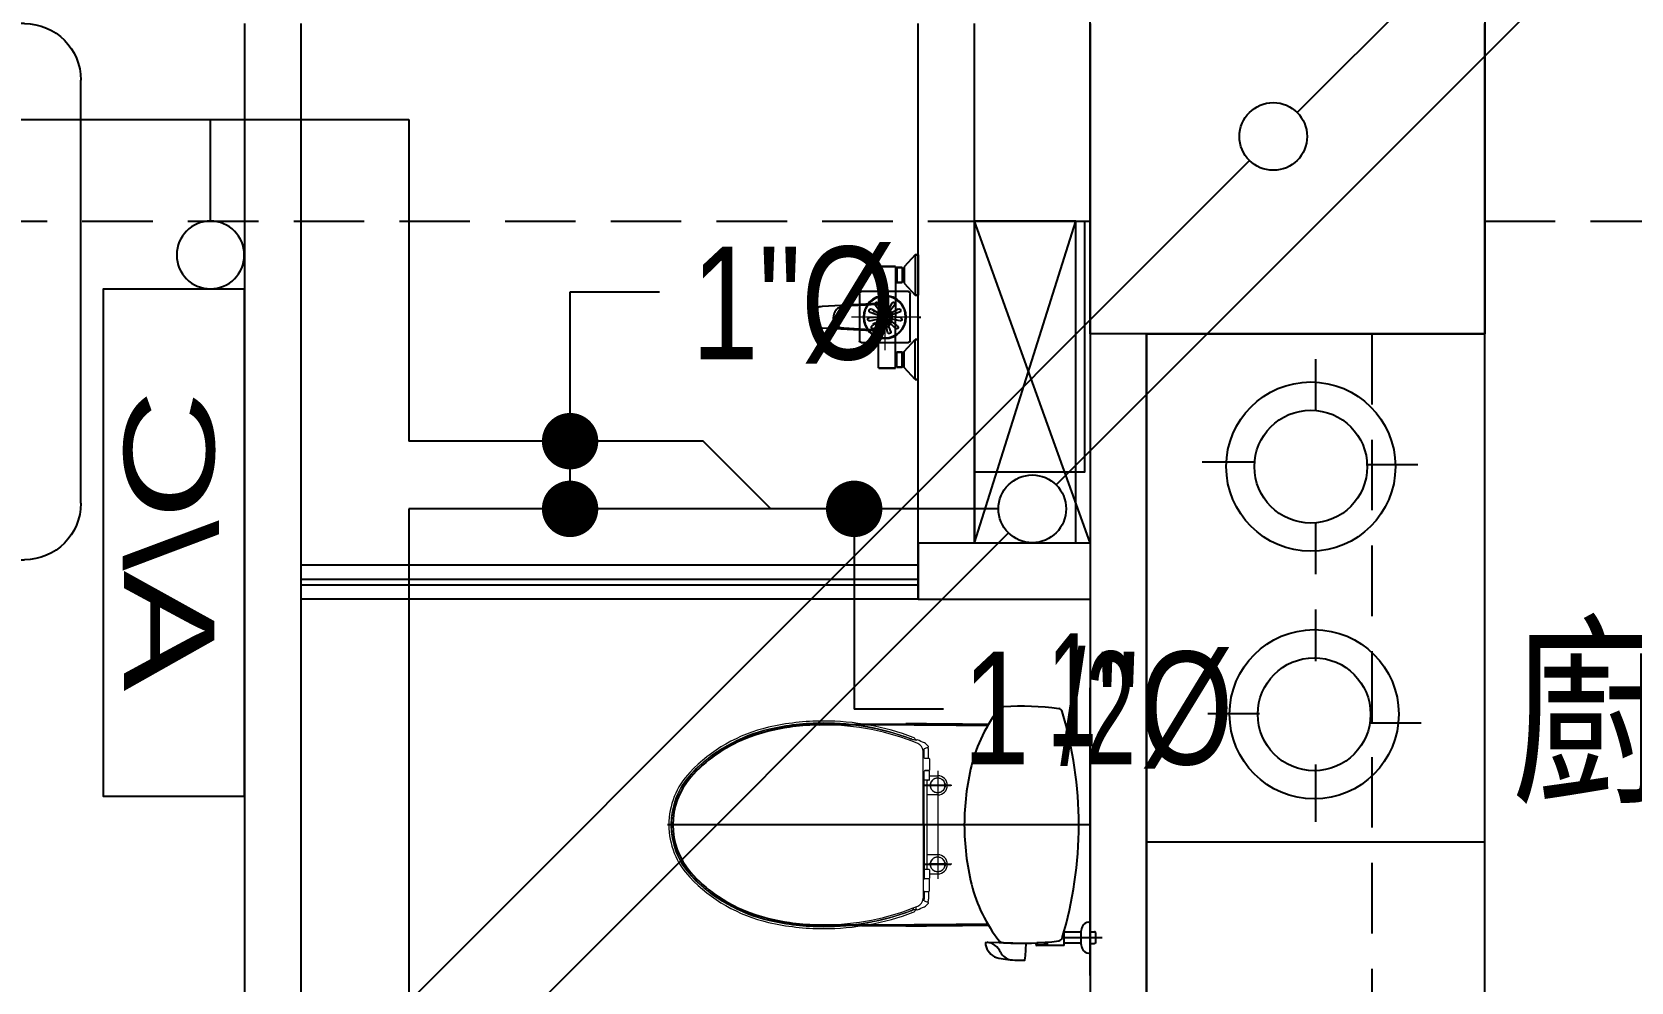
# Model space of a CAD drawing. Header units: millimetres. Extents: x 98197 to 106565, y 53890 to 60222.
# Drawn here: x 103137.7 to 103421.3, y 55485.7 to 55654.1 of the extents above; entities that cross this region are included whole.
import ezdxf
from ezdxf.enums import TextEntityAlignment as Align

# ---------------------------------------------------------------- set-up
doc = ezdxf.new("R2010")
doc.units = ezdxf.units.MM
doc.header["$LTSCALE"] = 50
doc.header["$MEASUREMENT"] = 0
for name, pattern in [('CENTER', [2, 1.25, -0.25, 0.25, -0.25]), ('CENTER2', [1.125, 0.75, -0.125, 0.125, -0.125]), ('DASH_CENTER', [14, 11, -1, 1, -1]), ('HIDDEN', [0.375, 0.25, -0.125])]:
    doc.linetypes.add(name, pattern=pattern)
doc.layers.get('0').update_dxf_attribs({"color": 8, "linetype": 'CONTINUOUS'})
for name, color, linetype in [('00', 7, 'HIDDEN'), ('35', 4, 'CENTER2'), ('36雨排水', 3, 'CONTINUOUS'), ('furniture', 55, 'CONTINUOUS')]:
    doc.layers.add(name, color=color, linetype=linetype)
doc.layers.add('CENTE', color=8, linetype='CENTER', lineweight=9)
doc.styles.add('CHINA', font='c2', dxfattribs={"bigfont": 'china'})
doc.styles.add('NOTHING', font='c2.shx', dxfattribs={"bigfont": 'china.shx'})

# ---------------------------------------------------------------- blocks, each defined once
blk = doc.blocks.new('1111111')
at = {"layer": '36雨排水', "linetype": 'Continuous'}
for p, q in [((4902.82, 3830.25), (4712.61, 3640.04)), ((4513.91, 3441.34), (4704.12, 3631.56))]:
    blk.add_line(p, q, dxfattribs=at)
blk.add_circle((4708.36, 3635.8), 6, dxfattribs=at)
blk = doc.blocks.new('6546786')
at = {"layer": '36雨排水', "color": 1, "linetype": 'Continuous'}
for p, q in [((95130.6, 56626.67), (94940.39, 56436.46)), ((94741.69, 56237.76), (94931.91, 56427.97))]:
    blk.add_line(p, q, dxfattribs=at)
blk.add_circle((94936.15, 56432.22), 6, dxfattribs=at)
blk = doc.blocks.new('1111111111')
at = {"layer": '35', "color": 3, "linetype": 'Continuous'}
blk.add_lwpolyline([(2956.27, 3584.41), (2956.27, 3559.41), (3046.27, 3559.41), (3046.27, 3584.41)], close=True, dxfattribs=at)
at = {"layer": '35', "color": 4, "linetype": 'Continuous'}
blk.add_circle((3052.27, 3578.41), 6, dxfattribs=at)
at = {"layer": '35', "color": 3, "linetype": 'Continuous', "style": 'CHINA', "width": 1.5}
blk.add_text('A/C', height=16, dxfattribs=at).set_placement((3001.67, 3571.38), align=Align.MIDDLE)
blk = doc.blocks.new('1247A')
for p, q in [((-13298.51, 8267.25), (-13298.01, 8267.25)), ((-13298.01, 8267.25), (-13298.51, 8267.25)), ((-13298.51, 8267.25), (-13298.51, 8267.12)), ((-13298.51, 8267.12), (-13298.51, 8266.77)), ((-13298.51, 8266.77), (-13298.51, 8266.2)), ((-13298.51, 8266.2), (-13298.51, 8265.46)), ((-13298.51, 8265.46), (-13298.51, 8264.61)), ((-13298.01, 8267.25), (-13296.01, 8265.12)), ((-13298.01, 8267.25), (-13296.01, 8265.12)), ((-13298.01, 8267.25), (-13298.01, 8267.12)), ((-13298.01, 8267.12), (-13298.01, 8266.77)), ((-13298.01, 8266.77), (-13298.01, 8266.2)), ((-13298.01, 8266.2), (-13298.01, 8265.46)), ((-13298.01, 8265.46), (-13298.01, 8264.61)), ((-13296.01, 8265.12), (-13296.01, 8265.07)), ((-13296.01, 8265.07), (-13296.01, 8264.93)), ((-13296.01, 8264.93), (-13296.01, 8264.82)), ((-13296.01, 8264.93), (-13296.01, 8264.7)), ((-13296.01, 8264.82), (-13295.91, 8264.82)), ((-13296.01, 8264.82), (-13296.01, 8264.77)), ((-13295.91, 8264.82), (-13296.01, 8264.82)), ((-13296.01, 8264.77), (-13296.01, 8264.66)), ((-13296.01, 8264.7), (-13296.01, 8264.41)), ((-13296.01, 8264.66), (-13296.01, 8264.49)), ((-13295.71, 8265.02), (-13295.91, 8264.82)), ((-13295.91, 8264.82), (-13295.91, 8264.77)), ((-13295.91, 8264.77), (-13295.91, 8264.66)), ((-13295.91, 8264.66), (-13295.91, 8264.49)), ((-13295.71, 8265.02), (-13295.51, 8265.02)), ((-13295.51, 8265.02), (-13295.71, 8265.02)), ((-13295.71, 8265.02), (-13295.71, 8264.97)), ((-13295.71, 8264.97), (-13295.71, 8262.38)), ((-13295.51, 8265.02), (-13295.21, 8265.02)), ((-13295.21, 8265.02), (-13295.51, 8265.02)), ((-13294.91, 8265.02), (-13295.21, 8265.02)), ((-13295.21, 8265.02), (-13294.91, 8265.02)), ((-13294.91, 8265.02), (-13294.71, 8265.02)), ((-13294.71, 8265.02), (-13294.91, 8265.02)), ((-13294.71, 8265.02), (-13294.51, 8264.82)), ((-13294.71, 8265.02), (-13294.71, 8264.97)), ((-13294.71, 8264.97), (-13294.71, 8262.38)), ((-13294.01, 8265.2), (-13294.51, 8265.2)), ((-13294.51, 8265.2), (-13294.01, 8265.2)), ((-13294.51, 8265.2), (-13294.51, 8265.14)), ((-13294.51, 8265.14), (-13294.51, 8256.2)), ((-13294.51, 8265.14), (-13294.51, 8256.2)), ((-13293.51, 8265.2), (-13294.01, 8265.2)), ((-13294.01, 8265.2), (-13293.51, 8265.2)), ((-13293, 8265.2), (-13293.51, 8265.2)), ((-13293.51, 8265.2), (-13293, 8265.2)), ((-13293, 8265.2), (-13292.54, 8265.2)), ((-13292.54, 8265.2), (-13293, 8265.2)), ((-13292.54, 8265.2), (-13292.13, 8265.2)), ((-13292.13, 8265.2), (-13292.54, 8265.2)), ((-13292.13, 8265.2), (-13291.82, 8265.2)), ((-13291.82, 8265.2), (-13292.13, 8265.2)), ((-13291.82, 8265.2), (-13291.63, 8265.2)), ((-13291.63, 8265.2), (-13291.82, 8265.2)), ((-13291.63, 8265.2), (-13291.55, 8265.2)), ((-13291.55, 8265.2), (-13291.63, 8265.2)), ((-13291.55, 8265.2), (-13291.51, 8265.14)), ((-13291.51, 8265.14), (-13291.51, 8258.66)), ((-13291.51, 8265.14), (-13291.51, 8258.66)), ((-13298.51, 8264.61), (-13298.51, 8263.7)), ((-13298.51, 8263.7), (-13298.51, 8262.79)), ((-13298.51, 8262.79), (-13298.51, 8261.93)), ((-13298.51, 8261.93), (-13298.51, 8261.19)), ((-13298.01, 8264.61), (-13298.01, 8263.7)), ((-13298.01, 8263.7), (-13298.01, 8262.79)), ((-13298.01, 8262.79), (-13298.01, 8261.93)), ((-13296.01, 8262.28), (-13298.01, 8260.15)), ((-13298.01, 8261.93), (-13298.01, 8261.19)), ((-13296.01, 8264.49), (-13296.01, 8264.26)), ((-13296.01, 8264.41), (-13296.01, 8264.06)), ((-13296.01, 8264.26), (-13296.01, 8263.98)), ((-13296.01, 8264.06), (-13296.01, 8263.7)), ((-13296.01, 8263.98), (-13296.01, 8263.7)), ((-13296.01, 8263.7), (-13296.01, 8263.33)), ((-13296.01, 8263.7), (-13296.01, 8263.42)), ((-13296.01, 8263.42), (-13296.01, 8263.14)), ((-13296.01, 8263.33), (-13296.01, 8262.99)), ((-13296.01, 8263.14), (-13296.01, 8262.91)), ((-13296.01, 8262.99), (-13296.01, 8262.7)), ((-13296.01, 8262.91), (-13296.01, 8262.74)), ((-13296.01, 8262.74), (-13296.01, 8262.62)), ((-13296.01, 8262.7), (-13296.01, 8262.47)), ((-13296.01, 8262.62), (-13296.01, 8262.58)), ((-13296.01, 8262.58), (-13296.01, 8262.47)), ((-13296.01, 8262.58), (-13295.91, 8262.58)), ((-13295.91, 8262.58), (-13296.01, 8262.58)), ((-13296.01, 8262.47), (-13296.01, 8262.33)), ((-13296.01, 8262.33), (-13296.01, 8262.28)), ((-13295.91, 8264.49), (-13295.91, 8264.26)), ((-13295.91, 8264.26), (-13295.91, 8263.98)), ((-13295.91, 8263.98), (-13295.91, 8263.7)), ((-13295.91, 8263.7), (-13295.91, 8263.42)), ((-13295.91, 8263.42), (-13295.91, 8263.14)), ((-13295.91, 8263.14), (-13295.91, 8262.91)), ((-13295.91, 8262.91), (-13295.91, 8262.74)), ((-13295.91, 8262.74), (-13295.91, 8262.62)), ((-13295.91, 8262.62), (-13295.91, 8262.58)), ((-13295.91, 8262.58), (-13295.71, 8262.38)), ((-13295.21, 8262.38), (-13295.71, 8262.38)), ((-13295.71, 8262.38), (-13295.21, 8262.38)), ((-13294.91, 8262.38), (-13295.21, 8262.38)), ((-13295.21, 8262.38), (-13294.91, 8262.38)), ((-13294.91, 8262.38), (-13294.71, 8262.38)), ((-13294.71, 8262.38), (-13294.91, 8262.38)), ((-13294.51, 8262.58), (-13294.71, 8262.38)), ((-13298.51, 8261.19), (-13298.51, 8260.63)), ((-13298.51, 8260.63), (-13298.51, 8260.28)), ((-13298.51, 8260.28), (-13298.51, 8260.15)), ((-13298.51, 8260.15), (-13298.01, 8260.15)), ((-13298.01, 8260.15), (-13298.51, 8260.15)), ((-13298.51, 8252.25), (-13298.51, 8260.15)), ((-13298.01, 8261.19), (-13298.01, 8260.63)), ((-13298.01, 8260.63), (-13298.01, 8260.28)), ((-13298.01, 8260.28), (-13298.01, 8260.15)), ((-13294.51, 8247.26), (-13294.51, 8256.2)), ((-13294.51, 8247.26), (-13294.51, 8256.2)), ((-13293.82, 8256.76), (-13293.9, 8256.2)), ((-13293.82, 8255.64), (-13293.9, 8256.2)), ((-13293.61, 8257.29), (-13293.82, 8256.76)), ((-13293.72, 8256.49), (-13293.74, 8256.2)), ((-13293.72, 8255.91), (-13293.74, 8256.2)), ((-13293.67, 8256.76), (-13293.72, 8256.49)), ((-13293.58, 8257.04), (-13293.67, 8256.76)), ((-13293.27, 8257.76), (-13293.61, 8257.29)), ((-13293.48, 8257.29), (-13293.58, 8257.04)), ((-13293.32, 8257.54), (-13293.48, 8257.29)), ((-13293.14, 8257.75), (-13293.32, 8257.54)), ((-13292.81, 8258.11), (-13293.27, 8257.76)), ((-13292.95, 8257.94), (-13293.14, 8257.75)), ((-13293.11, 8256.5), (-13293.13, 8256.2)), ((-13293.11, 8255.9), (-13293.13, 8256.2)), ((-13293.05, 8256.78), (-13293.11, 8256.5)), ((-13292.97, 8257.06), (-13293.05, 8256.78)), ((-13292.85, 8257.33), (-13292.97, 8257.06)), ((-13292.72, 8258.11), (-13292.95, 8257.94)), ((-13292.69, 8257.57), (-13292.85, 8257.33)), ((-13292.29, 8258.32), (-13292.81, 8258.11)), ((-13292.48, 8258.22), (-13292.72, 8258.11)), ((-13292.5, 8257.79), (-13292.69, 8257.57)), ((-13292.3, 8257.98), (-13292.5, 8257.79)), ((-13292.06, 8258.16), (-13292.3, 8257.98)), ((-13291.98, 8258.37), (-13292.29, 8258.32)), ((-13291.98, 8258.37), (-13292.29, 8258.32)), ((-13291.81, 8258.28), (-13292.06, 8258.16)), ((-13291.28, 8258.43), (-13291.98, 8258.37)), ((-13291.55, 8258.37), (-13291.81, 8258.28)), ((-13291.28, 8258.43), (-13291.55, 8258.37)), ((-13291.51, 8258.66), (-13281.48, 8258.1)), ((-13290.99, 8258.46), (-13291.28, 8258.43)), ((-13290.99, 8258.46), (-13290.58, 8258.45)), ((-13290.79, 8257.38), (-13290.8, 8257.36)), ((-13290.8, 8257.36), (-13290.8, 8257.33)), ((-13290.8, 8257.33), (-13290.8, 8257.31)), ((-13290.8, 8257.31), (-13290.79, 8257.28)), ((-13290.77, 8257.41), (-13290.79, 8257.38)), ((-13290.79, 8257.28), (-13290.77, 8257.26)), ((-13290.75, 8257.42), (-13290.77, 8257.41)), ((-13290.77, 8257.26), (-13290.75, 8257.25)), ((-13290.72, 8257.43), (-13290.75, 8257.42)), ((-13290.75, 8257.25), (-13290.72, 8257.24)), ((-13290.7, 8257.43), (-13290.72, 8257.43)), ((-13290.72, 8257.24), (-13290.7, 8257.23)), ((-13290.7, 8257.43), (-13290.67, 8257.43)), ((-13290.67, 8257.24), (-13290.7, 8257.23)), ((-13290.67, 8257.43), (-13290.65, 8257.42)), ((-13290.65, 8257.25), (-13290.67, 8257.24)), ((-13290.65, 8257.42), (-13290.63, 8257.41)), ((-13290.63, 8257.26), (-13290.65, 8257.25)), ((-13290.63, 8257.41), (-13290.61, 8257.38)), ((-13290.61, 8257.28), (-13290.63, 8257.26)), ((-13290.61, 8257.38), (-13290.6, 8257.36)), ((-13290.6, 8257.31), (-13290.61, 8257.28)), ((-13290.6, 8257.36), (-13290.6, 8257.33)), ((-13290.6, 8257.33), (-13290.6, 8257.31)), ((-13290.58, 8258.45), (-13290.21, 8258.44)), ((-13290.21, 8258.44), (-13289.79, 8258.42)), ((-13289.79, 8258.42), (-13289.36, 8258.4)), ((-13289.36, 8258.4), (-13289.05, 8258.38)), ((-13289.05, 8258.38), (-13285.35, 8258.15)), ((-13285.35, 8258.15), (-13285.11, 8258.13)), ((-13285.11, 8258.13), (-13284.87, 8258.08)), ((-13284.87, 8258.08), (-13284.64, 8257.99)), ((-13284.64, 8257.99), (-13284.43, 8257.89)), ((-13284.43, 8257.89), (-13284.22, 8257.74)), ((-13284.22, 8257.74), (-13284.05, 8257.57)), ((-13284.05, 8257.57), (-13283.89, 8257.39)), ((-13283.89, 8257.39), (-13283.75, 8257.17)), ((-13283.75, 8257.17), (-13283.65, 8256.95)), ((-13283.65, 8256.95), (-13283.57, 8256.7)), ((-13283.57, 8256.7), (-13283.52, 8256.46)), ((-13283.52, 8256.46), (-13283.5, 8256.2)), ((-13283.52, 8255.94), (-13283.5, 8256.2)), ((-13281.48, 8258.1), (-13281.23, 8258.08)), ((-13281.23, 8258.08), (-13280.99, 8258.03)), ((-13280.99, 8258.03), (-13280.76, 8257.95)), ((-13280.76, 8257.95), (-13280.54, 8257.85)), ((-13280.54, 8257.85), (-13280.33, 8257.7)), ((-13280.33, 8257.7), (-13280.16, 8257.54)), ((-13280.16, 8257.54), (-13280, 8257.36)), ((-13280, 8257.36), (-13279.85, 8257.15)), ((-13279.85, 8257.15), (-13279.75, 8256.93)), ((-13279.75, 8256.93), (-13279.68, 8256.69)), ((-13279.75, 8256.93), (-13279.68, 8256.69)), ((-13279.68, 8256.69), (-13279.63, 8256.45)), ((-13279.68, 8256.69), (-13279.63, 8256.45)), ((-13279.63, 8256.45), (-13279.61, 8256.2)), ((-13279.63, 8256.45), (-13279.61, 8256.2)), ((-13279.63, 8255.95), (-13279.61, 8256.2)), ((-13279.63, 8255.95), (-13279.61, 8256.2)), ((-13293.61, 8255.11), (-13293.82, 8255.64)), ((-13293.67, 8255.64), (-13293.72, 8255.91)), ((-13293.58, 8255.36), (-13293.67, 8255.64)), ((-13293.27, 8254.64), (-13293.61, 8255.11)), ((-13293.48, 8255.11), (-13293.58, 8255.36)), ((-13293.32, 8254.86), (-13293.48, 8255.11)), ((-13293.14, 8254.65), (-13293.32, 8254.86)), ((-13292.81, 8254.29), (-13293.27, 8254.64)), ((-13292.95, 8254.46), (-13293.14, 8254.65)), ((-13293.05, 8255.62), (-13293.11, 8255.9)), ((-13292.97, 8255.34), (-13293.05, 8255.62)), ((-13292.85, 8255.07), (-13292.97, 8255.34)), ((-13292.72, 8254.29), (-13292.95, 8254.46)), ((-13292.69, 8254.83), (-13292.85, 8255.07)), ((-13292.29, 8254.08), (-13292.81, 8254.29)), ((-13292.48, 8254.18), (-13292.72, 8254.29)), ((-13292.5, 8254.61), (-13292.69, 8254.83)), ((-13292.3, 8254.42), (-13292.5, 8254.61)), ((-13292.06, 8254.24), (-13292.3, 8254.42)), ((-13291.98, 8254.03), (-13292.29, 8254.08)), ((-13291.98, 8254.03), (-13292.29, 8254.08)), ((-13291.81, 8254.12), (-13292.06, 8254.24)), ((-13291.28, 8253.96), (-13291.98, 8254.03)), ((-13291.55, 8254.03), (-13291.81, 8254.12)), ((-13291.28, 8253.96), (-13291.55, 8254.03)), ((-13291.51, 8253.74), (-13281.48, 8254.3)), ((-13291.51, 8247.26), (-13291.51, 8253.74)), ((-13291.51, 8247.26), (-13291.51, 8253.74)), ((-13290.99, 8253.94), (-13291.28, 8253.96)), ((-13290.99, 8253.94), (-13290.58, 8253.95)), ((-13290.8, 8255.09), (-13290.79, 8255.11)), ((-13290.8, 8255.07), (-13290.8, 8255.09)), ((-13290.8, 8255.04), (-13290.8, 8255.07)), ((-13290.79, 8255.02), (-13290.8, 8255.04)), ((-13290.79, 8255.11), (-13290.77, 8255.14)), ((-13290.77, 8254.99), (-13290.79, 8255.02)), ((-13290.77, 8255.14), (-13290.75, 8255.15)), ((-13290.75, 8254.98), (-13290.77, 8254.99)), ((-13290.75, 8255.15), (-13290.72, 8255.16)), ((-13290.72, 8254.97), (-13290.75, 8254.98)), ((-13290.72, 8255.16), (-13290.7, 8255.17)), ((-13290.7, 8254.97), (-13290.72, 8254.97)), ((-13290.67, 8255.16), (-13290.7, 8255.17)), ((-13290.7, 8254.97), (-13290.67, 8254.97)), ((-13290.65, 8255.15), (-13290.67, 8255.16)), ((-13290.67, 8254.97), (-13290.65, 8254.98)), ((-13290.63, 8255.14), (-13290.65, 8255.15)), ((-13290.65, 8254.98), (-13290.63, 8254.99)), ((-13290.61, 8255.11), (-13290.63, 8255.14)), ((-13290.63, 8254.99), (-13290.61, 8255.02)), ((-13290.6, 8255.09), (-13290.61, 8255.11)), ((-13290.61, 8255.02), (-13290.6, 8255.04)), ((-13290.6, 8255.07), (-13290.6, 8255.09)), ((-13290.6, 8255.04), (-13290.6, 8255.07)), ((-13290.58, 8253.95), (-13290.21, 8253.96)), ((-13290.21, 8253.96), (-13289.79, 8253.98)), ((-13289.79, 8253.98), (-13289.36, 8254)), ((-13289.36, 8254), (-13289.05, 8254.02)), ((-13289.05, 8254.02), (-13285.35, 8254.25)), ((-13285.35, 8254.25), (-13285.11, 8254.27)), ((-13285.11, 8254.27), (-13284.87, 8254.32)), ((-13284.87, 8254.32), (-13284.64, 8254.41)), ((-13284.64, 8254.41), (-13284.43, 8254.51)), ((-13284.43, 8254.51), (-13284.22, 8254.66)), ((-13284.22, 8254.66), (-13284.05, 8254.83)), ((-13284.05, 8254.83), (-13283.89, 8255.01)), ((-13283.89, 8255.01), (-13283.75, 8255.23)), ((-13283.75, 8255.23), (-13283.65, 8255.45)), ((-13283.65, 8255.45), (-13283.57, 8255.7)), ((-13283.57, 8255.7), (-13283.52, 8255.94)), ((-13281.48, 8254.3), (-13281.23, 8254.32)), ((-13281.23, 8254.32), (-13280.99, 8254.37)), ((-13280.99, 8254.37), (-13280.76, 8254.45)), ((-13280.76, 8254.45), (-13280.54, 8254.55)), ((-13280.54, 8254.55), (-13280.33, 8254.7)), ((-13280.33, 8254.7), (-13280.16, 8254.86)), ((-13280.16, 8254.86), (-13280, 8255.04)), ((-13280, 8255.04), (-13279.85, 8255.25)), ((-13279.85, 8255.25), (-13279.75, 8255.47)), ((-13279.75, 8255.47), (-13279.68, 8255.71)), ((-13279.75, 8255.47), (-13279.68, 8255.71)), ((-13279.68, 8255.71), (-13279.63, 8255.95)), ((-13279.68, 8255.71), (-13279.63, 8255.95)), ((-13298.01, 8252.25), (-13298.51, 8252.25)), ((-13298.51, 8252.12), (-13298.51, 8252.25)), ((-13298.51, 8252.25), (-13298.01, 8252.25)), ((-13298.51, 8251.77), (-13298.51, 8252.12)), ((-13298.51, 8251.2), (-13298.51, 8251.77)), ((-13298.51, 8250.46), (-13298.51, 8251.2)), ((-13298.51, 8249.61), (-13298.51, 8250.46)), ((-13296.01, 8250.12), (-13298.01, 8252.25)), ((-13298.01, 8252.12), (-13298.01, 8252.25)), ((-13298.01, 8251.77), (-13298.01, 8252.12)), ((-13298.01, 8251.2), (-13298.01, 8251.77)), ((-13298.01, 8250.46), (-13298.01, 8251.2)), ((-13298.01, 8249.61), (-13298.01, 8250.46)), ((-13298.51, 8248.7), (-13298.51, 8249.61)), ((-13298.51, 8247.79), (-13298.51, 8248.7)), ((-13298.51, 8246.93), (-13298.51, 8247.79)), ((-13298.01, 8248.7), (-13298.01, 8249.61)), ((-13298.01, 8247.79), (-13298.01, 8248.7)), ((-13298.01, 8246.93), (-13298.01, 8247.79)), ((-13296.01, 8250.07), (-13296.01, 8250.12)), ((-13296.01, 8249.93), (-13296.01, 8250.07)), ((-13296.01, 8249.7), (-13296.01, 8249.93)), ((-13296.01, 8249.82), (-13296.01, 8249.93)), ((-13295.91, 8249.82), (-13296.01, 8249.82)), ((-13296.01, 8249.77), (-13296.01, 8249.82)), ((-13296.01, 8249.82), (-13295.91, 8249.82)), ((-13296.01, 8249.66), (-13296.01, 8249.77)), ((-13296.01, 8249.41), (-13296.01, 8249.7)), ((-13296.01, 8249.49), (-13296.01, 8249.66)), ((-13296.01, 8249.26), (-13296.01, 8249.49)), ((-13296.01, 8249.06), (-13296.01, 8249.41)), ((-13296.01, 8248.98), (-13296.01, 8249.26)), ((-13296.01, 8248.7), (-13296.01, 8249.06)), ((-13296.01, 8248.7), (-13296.01, 8248.98)), ((-13296.01, 8248.42), (-13296.01, 8248.7)), ((-13296.01, 8248.33), (-13296.01, 8248.7)), ((-13296.01, 8248.14), (-13296.01, 8248.42)), ((-13296.01, 8247.99), (-13296.01, 8248.33)), ((-13296.01, 8247.91), (-13296.01, 8248.14)), ((-13296.01, 8247.7), (-13296.01, 8247.99)), ((-13296.01, 8247.74), (-13296.01, 8247.91)), ((-13296.01, 8247.62), (-13296.01, 8247.74)), ((-13296.01, 8247.47), (-13296.01, 8247.7)), ((-13296.01, 8247.58), (-13296.01, 8247.62)), ((-13295.91, 8249.82), (-13295.71, 8250.02)), ((-13295.91, 8249.77), (-13295.91, 8249.82)), ((-13295.91, 8249.66), (-13295.91, 8249.77)), ((-13295.91, 8249.49), (-13295.91, 8249.66)), ((-13295.91, 8249.26), (-13295.91, 8249.49)), ((-13295.91, 8248.98), (-13295.91, 8249.26)), ((-13295.91, 8248.7), (-13295.91, 8248.98)), ((-13295.91, 8248.42), (-13295.91, 8248.7)), ((-13295.91, 8248.14), (-13295.91, 8248.42)), ((-13295.91, 8247.91), (-13295.91, 8248.14)), ((-13295.91, 8247.74), (-13295.91, 8247.91)), ((-13295.91, 8247.62), (-13295.91, 8247.74)), ((-13295.91, 8247.58), (-13295.91, 8247.62)), ((-13295.71, 8250.02), (-13295.21, 8250.02)), ((-13295.71, 8247.43), (-13295.71, 8250.02)), ((-13295.21, 8250.02), (-13295.71, 8250.02)), ((-13295.21, 8250.02), (-13294.91, 8250.02)), ((-13294.91, 8250.02), (-13295.21, 8250.02)), ((-13294.71, 8250.02), (-13294.91, 8250.02)), ((-13294.91, 8250.02), (-13294.71, 8250.02)), ((-13294.51, 8249.82), (-13294.71, 8250.02)), ((-13294.71, 8247.43), (-13294.71, 8250.02)), ((-13298.51, 8246.19), (-13298.51, 8246.93)), ((-13298.51, 8245.63), (-13298.51, 8246.19)), ((-13298.51, 8245.28), (-13298.51, 8245.63)), ((-13298.51, 8245.15), (-13298.51, 8245.28)), ((-13298.01, 8245.15), (-13298.51, 8245.15)), ((-13298.51, 8245.15), (-13298.01, 8245.15)), ((-13298.01, 8245.15), (-13296.01, 8247.28)), ((-13298.01, 8245.15), (-13296.01, 8247.28)), ((-13298.01, 8246.19), (-13298.01, 8246.93)), ((-13298.01, 8245.63), (-13298.01, 8246.19)), ((-13298.01, 8245.28), (-13298.01, 8245.63)), ((-13298.01, 8245.15), (-13298.01, 8245.28)), ((-13295.91, 8247.58), (-13296.01, 8247.58)), ((-13296.01, 8247.58), (-13295.91, 8247.58)), ((-13296.01, 8247.47), (-13296.01, 8247.58)), ((-13296.01, 8247.33), (-13296.01, 8247.47)), ((-13296.01, 8247.28), (-13296.01, 8247.33)), ((-13295.71, 8247.38), (-13295.91, 8247.58)), ((-13295.71, 8247.38), (-13295.71, 8247.43)), ((-13295.51, 8247.38), (-13295.71, 8247.38)), ((-13295.71, 8247.38), (-13295.51, 8247.38)), ((-13295.21, 8247.38), (-13295.51, 8247.38)), ((-13295.51, 8247.38), (-13295.21, 8247.38)), ((-13295.21, 8247.38), (-13294.91, 8247.38)), ((-13294.91, 8247.38), (-13295.21, 8247.38)), ((-13294.71, 8247.38), (-13294.91, 8247.38)), ((-13294.91, 8247.38), (-13294.71, 8247.38)), ((-13294.71, 8247.38), (-13294.51, 8247.58)), ((-13294.71, 8247.38), (-13294.71, 8247.43)), ((-13294.51, 8247.2), (-13294.51, 8247.26)), ((-13294.51, 8247.2), (-13294.01, 8247.2)), ((-13294.01, 8247.2), (-13294.51, 8247.2)), ((-13294.01, 8247.2), (-13293.51, 8247.2)), ((-13293.51, 8247.2), (-13294.01, 8247.2)), ((-13293.51, 8247.2), (-13293, 8247.2)), ((-13293, 8247.2), (-13293.51, 8247.2)), ((-13292.54, 8247.2), (-13293, 8247.2)), ((-13293, 8247.2), (-13292.54, 8247.2)), ((-13292.13, 8247.2), (-13292.54, 8247.2)), ((-13292.54, 8247.2), (-13292.13, 8247.2)), ((-13291.82, 8247.2), (-13292.13, 8247.2)), ((-13292.13, 8247.2), (-13291.82, 8247.2)), ((-13291.63, 8247.2), (-13291.82, 8247.2)), ((-13291.82, 8247.2), (-13291.63, 8247.2)), ((-13291.55, 8247.2), (-13291.63, 8247.2)), ((-13291.63, 8247.2), (-13291.55, 8247.2)), ((-13291.55, 8247.2), (-13291.51, 8247.26))]:
    blk.add_line(p, q)
at = {"color": 3}
blk.add_line((-13298.51, 8256.25), (-13299.01, 8256.25), dxfattribs=at)
blk = doc.blocks.new('10D')
at = {"color": 9, "true_color": 0xc9c9c9}
for p, q in [((-31147.44, 14844.37), (-31147.44, 14852.77)), ((-31147.14, 14853.07), (-31138.74, 14853.07)), ((-31144.65, 14850.68), (-31143.58, 14849.29)), ((-31144.18, 14851.05), (-31143.33, 14849.45)), ((-31143.24, 14851.27), (-31143.09, 14849.52)), ((-31142.64, 14851.32), (-31142.79, 14849.52)), ((-31141.73, 14851), (-31142.56, 14849.45)), ((-31141.21, 14850.72), (-31142.3, 14849.29)), ((-31138.44, 14852.77), (-31138.44, 14844.37)), ((-31145.71, 14848.48), (-31143.91, 14848.59)), ((-31145.57, 14847.89), (-31143.86, 14848.29)), ((-31145.52, 14849.42), (-31143.87, 14848.83)), ((-31145.32, 14849.99), (-31143.75, 14849.1)), ((-31145.22, 14847), (-31143.76, 14848.06)), ((-31144.79, 14846.58), (-31143.56, 14847.84)), ((-31144.01, 14846.02), (-31143.36, 14847.7)), ((-31143.42, 14845.9), (-31143.07, 14847.62)), ((-31143.14, 14848.62), (-31143.14, 14848.52)), ((-31143.14, 14848.62), (-31143.04, 14848.62)), ((-31143.14, 14848.52), (-31143.09, 14848.52)), ((-31143.14, 14848.52), (-31143.04, 14848.52)), ((-31142.99, 14848.77), (-31142.89, 14848.77)), ((-31142.99, 14848.67), (-31142.99, 14848.77)), ((-31142.99, 14848.38), (-31142.99, 14848.47)), ((-31142.99, 14848.38), (-31142.89, 14848.38)), ((-31142.89, 14848.67), (-31142.89, 14848.77)), ((-31142.89, 14848.38), (-31142.89, 14848.47)), ((-31142.75, 14848.62), (-31142.84, 14848.62)), ((-31142.75, 14848.52), (-31142.84, 14848.52)), ((-31142.46, 14845.85), (-31142.82, 14847.62)), ((-31142.79, 14848.52), (-31142.75, 14848.52)), ((-31142.75, 14848.62), (-31142.75, 14848.52)), ((-31141.9, 14846.06), (-31142.53, 14847.7)), ((-31141.06, 14846.54), (-31142.32, 14847.84)), ((-31140.61, 14849.96), (-31142.14, 14849.1)), ((-31140.71, 14847.03), (-31142.13, 14848.06)), ((-31140.26, 14847.88), (-31142.03, 14848.29)), ((-31140.32, 14849.44), (-31142.02, 14848.83)), ((-31140.23, 14848.48), (-31141.98, 14848.59)), ((-31138.74, 14844.07), (-31147.14, 14844.07))]:
    blk.add_line(p, q, dxfattribs=at)
for radius in [3.8, 3.7, 0.275]:
    blk.add_circle((-31142.94, 14848.57), radius, dxfattribs=at)
for centre, radius, start, end in [((-31147.14, 14852.77), 0.3, 90, 180), ((-31144.43, 14850.89), 0.3, 32.7273, 222.2546), ((-31142.94, 14851.32), 0.3, 0, 189.5273), ((-31141.46, 14850.89), 0.3, 327.2727, 156.8), ((-31138.74, 14852.77), 0.3, 0, 90), ((-31145.67, 14848.18), 0.3, 98.1818, 287.7091), ((-31145.45, 14849.71), 0.3, 65.4545, 254.9818), ((-31143.88, 14848.44), 0.15, 278.1818, 98.1818), ((-31143.81, 14848.97), 0.15, 245.4545, 65.4545), ((-31143.66, 14847.95), 0.15, 310.9091, 130.9091), ((-31143.46, 14849.37), 0.15, 212.7273, 32.7273), ((-31143.21, 14847.66), 0.15, 343.6364, 163.6364), ((-31142.94, 14849.52), 0.15, 180, 0), ((-31143.04, 14848.67), 0.05, 270, 0), ((-31143.04, 14848.47), 0.05, 0, 90), ((-31142.84, 14848.67), 0.05, 180, 270), ((-31142.84, 14848.47), 0.05, 90, 180), ((-31142.68, 14847.66), 0.15, 16.3636, 196.3636), ((-31142.43, 14849.37), 0.15, 147.2727, 327.2727), ((-31142.23, 14847.95), 0.15, 49.0909, 229.0909), ((-31142.08, 14848.97), 0.15, 114.5455, 294.5455), ((-31142, 14848.44), 0.15, 81.8182, 261.8182), ((-31140.44, 14849.71), 0.3, 294.5455, 124.0727), ((-31140.22, 14848.18), 0.3, 261.8182, 91.3455), ((-31145.02, 14846.77), 0.3, 130.9091, 320.4364), ((-31143.72, 14845.93), 0.3, 163.6364, 353.1636), ((-31142.17, 14845.93), 0.3, 196.3636, 25.8909), ((-31140.87, 14846.77), 0.3, 229.0909, 58.6182), ((-31147.14, 14844.37), 0.3, 180, 270), ((-31138.74, 14844.37), 0.3, 270, 0)]:
    blk.add_arc(centre, radius, start, end, dxfattribs=at)
at = {"layer": 'CENTE', "color": 8}
for p, q in [((-31142.94, 14854.47), (-31142.94, 14842.67)), ((-31148.84, 14848.57), (-31137.04, 14848.57))]:
    blk.add_line(p, q, dxfattribs=at)
blk = doc.blocks.new('A$C062F3D30')
at = {"layer": 'furniture'}
for p, q in [((-110.11, 222.55), (65.89, 222.55)), ((23.58, 127.55), (7.53, 222.55)), ((65.89, 222.55), (65.89, 127.55)), ((65.89, 222.55), (70.89, 222.55)), ((70.89, 222.55), (70.89, 127.55)), ((-120.11, 137.55), (-120.11, 212.55)), ((-14.69, 211.51), (23.58, 127.55)), ((28.9, 210.05), (31.45, 209.41)), ((31.45, 209.41), (38.47, 207.65)), ((65.89, 127.55), (-110.11, 127.55)), ((70.89, 127.55), (65.89, 127.55))]:
    blk.add_line(p, q, dxfattribs=at)
for centre, radius, start, end in [((-110.11, 212.55), 10, 90, 180), ((-11.75, 233.45), 22.14, 262.3533, 330.5143), ((28.82, 210.04), 0.0779, 255.9551, 4.0829), ((6.1, 206.17), 23.01, 4.0829, 9.4841), ((56.63, 211.53), 2.91, 296.5805, 355.5998), ((60.62, 211.52), 1.12, 191.2724, 296.5805), ((68.81, 210.52), 7.68, 180, 191.2724), ((10.43, 201.98), 19.52, 9.4841, 17.3864), ((38.74, 201.9), 5.76, 75.9548, 92.6649), ((47.93, 152.03), 56, 92.6649, 98.0051), ((51.03, 181.62), 26.96, 98.0051, 102.1984), ((34.66, 282.22), 74.97, 279.6844, 282.1984), ((50.5, 226.28), 17.34, 270, 279.6844), ((57.96, 250.75), 41.81, 263.7676, 270), ((66.36, 200.55), 11.9, 135.0976, 152.7964), ((74.82, 207.01), 13.7, 171.5628, 180), ((39.8, 206.33), 10.18, 186.4341, 197.3864), ((61.25, 195.42), 11.9, 117.3988, 135.0976), ((59.32, 187.94), 17.47, 108.7799, 111.8149), ((59.19, 192.87), 12.84, 111.8149, 115.3551), ((57.38, 201.44), 4.47, 115.3551, 131.4429), ((61.63, 200.97), 7.64, 131.4429, 143.7359), ((86.05, 199.98), 25.91, 164.256, 171.5628), ((42.24, 200.81), 12.4, 168.4414, 186.4341), ((51.9, 191.14), 11.9, 95.6311, 106.515), ((49.32, 196.38), 7.78, 75.3149, 90), ((56.21, 192.42), 11.9, 106.515, 117.3988), ((52.83, 199.38), 4.77, 90, 108.7799), ((40.02, 206.49), 20.59, 344.256, 352.4531), ((10.38, 198.48), 19.55, 348.4414, 2.7491), ((-29.07, 180.36), 62.79, 17.1982, 19.428), ((-27.44, 175.75), 62.79, 19.428, 21.6577), ((1.81, 200.9), 58.03, 352.4531, 0), ((-25.81, 171.62), 62.79, 21.6577, 23.4844), ((-3405.68, 142.97), 3435.61, 0.51202, 0.86036), ((-24.22, 167.95), 62.79, 23.4844, 25.3111), ((-636.13, 166.83), 695.96, 359.99933, 2.17773), ((133.08, 178.38), 103.4, 182.6096, 184.6176), ((315.76, 174.9), 285.79, 180.9704, 182.6096), ((15.56, 158.87), 44.99, 6.0867, 10.1899), ((516.34, 159.46), 486.07, 179.7135, 180.9704), ((73.23, 164.21), 12.95, 182.5386, 190.1899), ((85.02, 159.86), 24.62, 175.1982, 182.5386), ((59.94, 157.1), 23.12, 175.9172, 183.5552), ((60.74, 172.45), 17.02, 241.6832, 246.9972), ((56.73, 160.04), 4.19, 230.9651, 241.6832), ((68.55, 169.6), 19.14, 223.8115, 230.9651), ((-13.8, 159.51), 74.22, 355.1982, 359.4243), ((75.8, 136.54), 43.06, 155.6735, 159.3257), ((41.47, 153.93), 4.93, 159.3257, 175.9172), ((82.59, 175.41), 33.29, 218.3886, 223.8115), ((-66.78, 149.07), 127.01, 359.4243, 1.9079), ((129.08, 145.06), 98.94, 176.426, 179.7135), ((144.46, 97.42), 121.74, 153.5015, 155.6735), ((59.88, 157.73), 8.43, 233.8234, 251.5603), ((64.37, 155.35), 6.53, 207.2396, 218.3886), ((77.84, 158.38), 19.89, 200.8603, 207.2396), ((56.03, 133.44), 26.57, 147.865, 153.5015), ((64.03, 154.7), 8.43, 216.0864, 233.8234), ((67.16, 150.21), 8.43, 195.9352, 216.0864), ((-9.24, 141.4), 69.77, 1.9079, 5.2592), ((42.23, 142.79), 12.4, 167.131, 176.426), ((82.46, 109.04), 61.93, 144.1737, 147.865), ((68.75, 144.62), 8.43, 175.7841, 195.9352), ((23.26, 144.48), 6.52, 332.7159, 343.7788), ((33.28, 141.8), 3.85, 152.7159, 167.131), ((56.54, 141.39), 4.58, 5.2592, 30.6513), ((21.68, 142.41), 7.44, 343.7788, 352.8796), ((28.79, 140.23), 0.112, 352.8796, 73.3022), ((29.19, 138.59), 1.64, 73.3022, 99.9984), ((27.99, 167.42), 27.3, 273.5049, 279.9984), ((-29.04, 1297.91), 1159.02, 273.05496, 273.50486), ((38.51, 257.05), 116.04, 271.6331, 273.055), ((48.08, 198.76), 57.69, 266.6313, 271.6331), ((60.1, 218.01), 77.61, 262.3191, 266.6313), ((59.08, 157.01), 16.86, 257.8905, 262.3191), ((53.86, 119.6), 20.91, 77.8905, 81.8665), ((59.27, 137.46), 2.79, 81.8665, 111.421), ((60.16, 141.45), 1.33, 248.0096, 291.421), ((61, 140.14), 0.364, 168.1069, 248.0096), ((60.93, 139.61), 0.197, 348.1069, 109.564), ((63.55, 141.62), 2.45, 175.6975, 210.6513), ((61.39, 139.47), 0.291, 109.564, 158.2117), ((63.42, 139.58), 2.13, 158.2117, 175.6975), ((-110.11, 137.55), 10, 180, 270)]:
    blk.add_arc(centre, radius, start, end, dxfattribs=at)

msp = doc.modelspace()

# ---------------------------------------------------------------- linework, layer by layer
for p, q in [((103175.357, 55655.566), (103175.357, 55390.566)), ((103185.357, 55655.566), (103185.357, 55390.566)), ((103325.357, 55655.566), (103325.357, 55400.566)), ((103304.857, 55563.566), (103322.857, 55620.566)), ((103325.357, 55563.566), (103304.857, 55620.566)), ((103322.857, 55620.566), (103304.857, 55620.566)), ((103335.357, 55600.566), (103335.357, 55390.566)), ((103335.357, 55600.566), (103395.357, 55600.566)), ((103335.357, 55395.566), (103335.357, 55600.566)), ((103395.357, 55395.566), (103395.357, 55600.566)), ((103365.357, 55596.106), (103365.357, 55587.183)), ((103354.436, 55577.87), (103345.272, 55577.87)), ((103383.467, 55577.388), (103374.303, 55577.388)), ((103365.357, 55566.925), (103365.357, 55558.002)), ((103294.857, 55563.566), (103294.857, 55553.566)), ((103294.857, 55553.566), (103325.357, 55553.566)), ((103365.357, 55551.732), (103365.357, 55542.568)), ((103325.357, 55486.854), (103325.357, 55537.834)), ((103355.424, 55533.255), (103346.259, 55533.255)), ((103384.06, 55531.567), (103374.896, 55531.567)), ((103365.357, 55524.239), (103365.357, 55514.111)), ((103250.657, 55513.566), (103250.657, 55513.666)), ((103335.357, 55510.566), (103395.357, 55510.566)), ((103325.157, 55496.316), (103325.357, 55496.301)), ((103325.357, 55496.316), (103325.357, 55490.816)), ((103314.007, 55492.552), (103306.863, 55492.694)), ((103317.694, 55492.246), (103317.694, 55492.77)), ((103317.758, 55492.775), (103317.758, 55492.286)), ((103317.758, 55492.166), (103317.758, 55492.775)), ((103327.498, 55493.566), (103320.437, 55493.566)), ((103320.758, 55492.166), (103320.758, 55494.676)), ((103323.758, 55494.566), (103320.758, 55494.566)), ((103323.757, 55494.596), (103323.757, 55494.766)), ((103323.758, 55492.536), (103323.757, 55494.596)), ((103323.848, 55495.169), (103323.762, 55494.808)), ((103325.357, 55494.596), (103326.125, 55494.596)), ((103326.238, 55494.593), (103326.125, 55494.596)), ((103326.357, 55494.473), (103326.238, 55494.593)), ((103326.357, 55492.66), (103326.357, 55494.473)), ((103306.813, 55492.641), (103306.835, 55492.309)), ((103315.774, 55492.366), (103315.774, 55492.639)), ((103317.494, 55492.64), (103315.934, 55492.64)), ((103317.494, 55492.241), (103315.934, 55492.241)), ((103317.654, 55492.206), (103315.934, 55492.206)), ((103317.294, 55492.562), (103317.323, 55492.61)), ((103317.347, 55492.448), (103317.294, 55492.562)), ((103317.323, 55492.61), (103317.413, 55492.636)), ((103317.509, 55492.266), (103317.347, 55492.448)), ((103317.534, 55492.281), (103317.534, 55492.6)), ((103317.694, 55492.686), (103317.742, 55492.686)), ((103320.758, 55492.166), (103317.758, 55492.166)), ((103323.758, 55492.566), (103320.758, 55492.566)), ((103323.758, 55492.366), (103323.758, 55492.536)), ((103323.762, 55492.325), (103323.848, 55491.963)), ((103325.157, 55490.816), (103325.357, 55490.816)), ((103325.357, 55492.536), (103326.127, 55492.537)), ((103326.238, 55492.54), (103326.127, 55492.537)), ((103326.357, 55492.66), (103326.238, 55492.54)), ((103311.998, 55489.592), (103313.753, 55489.557))]:
    msp.add_line(p, q)
at = {"extrusion": (0, 0, -1)}
for p, q in [((103294.857, 55553.566), (103294.857, 55655.566)), ((103304.857, 55563.566), (103304.857, 55655.566)), ((103395.357, 55596.566), (103395.357, 55655.566)), ((103294.857, 55563.566), (103325.357, 55563.566)), ((103304.857, 55563.566), (103325.357, 55563.566)), ((103294.857, 55559.566), (103185.357, 55559.566)), ((103294.857, 55557.066), (103185.357, 55557.066)), ((103294.857, 55556.066), (103185.357, 55556.066)), ((103294.857, 55553.566), (103185.357, 55553.566)), ((103294.857, 55553.566), (103325.357, 55553.566))]:
    msp.add_line(p, q, dxfattribs=at)
at = {"ltscale": 50}
for p, q in [((103277.358, 55531.316), (103284.82, 55531.391)), ((103277.358, 55495.816), (103284.82, 55495.742))]:
    msp.add_line(p, q, dxfattribs=at)
at = {"linetype": 'Continuous'}
for p, q in [((103284.82, 55531.391), (103292.657, 55531.469)), ((103284.82, 55495.742), (103292.657, 55495.664))]:
    msp.add_line(p, q, dxfattribs=at)
at = {"lineweight": 13}
for p, q in [((103295.753, 55513.566), (103295.753, 55526.582)), ((103295.961, 55525.466), (103295.961, 55526.719)), ((103296.061, 55525.366), (103296.733, 55525.366)), ((103296.706, 55525.466), (103296.706, 55526.719)), ((103296.733, 55525.366), (103296.753, 55525.366)), ((103296.853, 55525.266), (103296.853, 55523.266)), ((103295.961, 55513.566), (103295.961, 55523.069)), ((103296.707, 55521.466), (103295.961, 55521.466)), ((103296.753, 55523.116), (103295.975, 55523.116)), ((103296.753, 55523.166), (103296.061, 55523.166)), ((103296.476, 55518.916), (103296.476, 55521.366)), ((103296.707, 55521.466), (103296.576, 55521.466)), ((103296.753, 55521.466), (103296.707, 55521.466)), ((103296.853, 55522.316), (103296.853, 55523.016)), ((103296.853, 55521.566), (103296.853, 55522.316)), ((103296.853, 55522.266), (103298.353, 55522.266)), ((103296.476, 55508.216), (103296.476, 55518.916)), ((103298.353, 55518.866), (103296.476, 55518.866)), ((103295.753, 55513.566), (103295.753, 55500.551)), ((103295.961, 55513.566), (103295.961, 55504.064)), ((103298.353, 55508.266), (103296.476, 55508.266)), ((103296.476, 55505.766), (103296.476, 55508.216)), ((103296.707, 55505.666), (103295.961, 55505.666)), ((103296.707, 55505.666), (103296.576, 55505.666)), ((103296.753, 55505.666), (103296.707, 55505.666)), ((103296.853, 55505.566), (103296.853, 55504.816)), ((103296.853, 55504.866), (103298.353, 55504.866)), ((103296.853, 55504.816), (103296.853, 55504.116)), ((103295.961, 55501.666), (103295.961, 55500.414)), ((103296.753, 55504.016), (103295.975, 55504.016)), ((103296.753, 55503.966), (103296.061, 55503.966)), ((103296.061, 55501.766), (103296.733, 55501.766)), ((103296.706, 55501.666), (103296.706, 55500.414)), ((103296.733, 55501.766), (103296.753, 55501.766)), ((103296.853, 55501.866), (103296.853, 55503.866)), ((103294.503, 55498.83), (103294.503, 55499.034))]:
    msp.add_line(p, q, dxfattribs=at)
at = {"linetype": 'DASH_CENTER', "lineweight": 13, "ltscale": 5}
for p, q in [((103298.357, 55523.116), (103298.357, 55504.016)), ((103300.828, 55520.566), (103295.857, 55520.566)), ((103300.857, 55506.566), (103295.857, 55506.566)), ((103300.248, 55506.566), (103296.795, 55506.566))]:
    msp.add_line(p, q, dxfattribs=at)
at = {"ltscale": 3}
for p, q in [((103300.657, 55520.566), (103296.057, 55520.566)), ((103299.998, 55520.566), (103296.805, 55520.566)), ((103296.057, 55506.566), (103300.657, 55506.566)), ((103299.934, 55506.566), (103296.795, 55506.566))]:
    msp.add_line(p, q, dxfattribs=at)
at = {"linetype": 'DASH_CENTER', "ltscale": 5}
msp.add_line((103325.357, 55513.566), (103250.395, 55513.566), dxfattribs=at)
for points in [[(103325.357, 55670.566), (103395.357, 55670.566), (103395.357, 55600.566), (103325.357, 55600.566)], [(103322.857, 55620.566), (103304.857, 55620.566), (103304.857, 55563.566), (103322.857, 55563.566)], [(103304.857, 55620.566), (103324.357, 55620.566), (103324.357, 55576.066), (103304.857, 55576.066)]]:
    msp.add_lwpolyline(points, close=True)
at = {"linetype": 'Continuous'}
msp.add_lwpolyline([(103395.357, 55395.566), (103395.357, 55600.566), (103335.357, 55600.566), (103335.357, 55395.566), (103395.357, 55395.566)], dxfattribs=at)
for centre, radius in [((103364.514, 55577.054), 15), ((103364.514, 55577.054), 10), ((103365.107, 55533.162), 15), ((103365.107, 55533.162), 10)]:
    msp.add_circle(centre, radius)
at = {"lineweight": 13}
for centre in [(103298.343, 55520.566), (103298.339, 55506.566)]:
    msp.add_circle(centre, 1.32, dxfattribs=at)
for centre, radius, start, end in [((103330.031, 55517.752), 26.47, 141.6433, 166.15289), ((103309.861, 55533.712), 0.75, 93.87543, 141.49007), ((103313.257, 55483.576), 51, 93.56643, 93.87543), ((103313.257, 55483.576), 51, 82.62672, 93.56643), ((103319.706, 55533.411), 0.75, 16.64366, 82.62672), ((103253.357, 55513.576), 70, 0, 16.64366), ((103347.257, 55513.556), 44.2, 166.21624, 180), ((103347.257, 55513.576), 44.2, 180, 193.78376), ((103253.357, 55513.576), 70, 343.35634, 0), ((103329.776, 55509.288), 26.2, 193.78376, 218.50993), ((103325.157, 55495.016), 1.3, 90, 159.53843), ((103306.862, 55492.644), 0.05, 88.86103, 183.86103), ((103306.839, 55489.929), 2.822, 22.00531, 85.17423), ((103309.861, 55493.441), 0.75, 218.50993, 266.12457), ((103313.257, 55543.576), 51, 266.12457, 266.43357), ((103313.257, 55543.576), 51, 266.43357, 277.37328), ((103319.706, 55493.742), 0.75, 277.37328, 343.35634), ((103323.937, 55494.766), 0.18, 166.67808, 180.00072), ((103326.31, 55494.586), 2.53, 159.53843, 166.67808), ((103309.764, 55492.847), 2.978, 190.41435, 250.35634), ((103312.875, 55507.725), 18.154, 256.90967, 267.23236), ((103311.842, 55492.26), 2.705, 208.08502, 258.15686), ((103291.779, 55492.608), 22.228, 352.22554, 359.85699), ((103315.934, 55492.401), 0.16, 180, 270), ((103315.934, 55492.366), 0.16, 180, 270), ((103315.934, 55492.8), 0.16, 256.5396, 270), ((103317.494, 55492.6), 0.04, 0, 90), ((103317.494, 55492.281), 0.04, 270, 0), ((103317.654, 55492.246), 0.04, 270, 0), ((103317.742, 55492.646), 0.04, 66.42182, 90), ((103323.938, 55492.366), 0.18, 180.00072, 193.32192), ((103326.31, 55492.546), 2.53, 193.32192, 200.46157), ((103325.157, 55492.116), 1.3, 200.46157, 270), ((103313.754, 55489.607), 0.05, 268.86103, 353.25784)]:
    msp.add_arc(centre, radius, start, end)
for centre, radius, start, end in [((103274.665, 55503.579), 28, 103.055, 136.46429), ((103274.665, 55503.579), 27.65, 103.055, 136.46429), ((103274.665, 55503.579), 27.6, 103.055, 136.46429), ((103274.665, 55503.579), 27.3, 103.055, 136.46429), ((103278.053, 55488.966), 43, 90, 103.055), ((103278.053, 55488.966), 42.65, 90, 103.055), ((103278.053, 55488.966), 42.6, 90, 103.055), ((103278.053, 55488.966), 42.3, 90, 103.055), ((103278.053, 55486.966), 45, 69.2634, 90), ((103278.053, 55486.966), 44.65, 69.64862, 90), ((103278.053, 55486.966), 44.6, 70.15121, 90), ((103278.053, 55486.966), 44.3, 67.75891, 90), ((103295.287, 55534.601), 6.056, 249.81353, 255.29928), ((103293.303, 55528.079), 0.8, 56.08438, 69.64862), ((103295.287, 55534.601), 6.056, 255.29928, 262.00981), ((103293.703, 55528.303), 0.8, 22.06861, 69.2634), ((103295.287, 55534.601), 6.056, 262.00981, 262.12238), ((103294.517, 55529.05), 0.453, 262.28928, 282.53917), ((103294.841, 55528.27), 0.407, 119.50951, 123.71843), ((103294.677, 55528.552), 0.0811, 67.5142, 116.25208), ((103277.111, 55485.935), 46.176, 65.89747, 67.59969), ((103294.253, 55526.582), 1.5, 4.7417, 67.75891), ((103298.034, 55522.5), 4.991, 106.81061, 115.01916), ((103294.85, 55526.734), 1.111, 359.23674, 15.01334), ((103295.184, 55526.537), 1.735, 30.74626, 63.14342), ((103296.565, 55527.39), 0.116, 282.99792, 16.92453), ((103295.118, 55526.68), 1.589, 1.40433, 22.0493), ((103294.253, 55526.582), 1.5, 360, 4.7417), ((103296.061, 55525.466), 0.1, 180, 270), ((103296.937, 55525.475), 0.231, 182.05239, 207.96027), ((103296.753, 55525.266), 0.1, 0, 90), ((103264.153, 55513.566), 13.5, 136.46429, 180), ((103264.153, 55513.566), 13.15, 136.46429, 223.53571), ((103264.153, 55513.566), 13.1, 136.46429, 180), ((103264.153, 55513.566), 12.8, 136.46429, 223.53571), ((103296.061, 55523.066), 0.1, 150.00087, 178.71361), ((103296.061, 55523.066), 0.1, 90, 150.00087), ((103296.576, 55521.366), 0.1, 90, 180), ((103296.753, 55523.266), 0.1, 270.00001, 0), ((103296.753, 55523.016), 0.1, 0, 90), ((103296.753, 55521.566), 0.1, 270, 0), ((103298.343, 55520.566), 1.3, 47.20382, 42.79618), ((103298.353, 55520.566), 1.7, 270, 90), ((103264.153, 55513.566), 13.5, 180, 223.53571), ((103264.153, 55513.566), 13.1, 180, 223.53571), ((103298.339, 55506.566), 1.3, 47.20382, 42.79618), ((103298.353, 55506.566), 1.7, 270, 90), ((103274.665, 55523.554), 28, 223.53571, 256.945), ((103274.665, 55523.554), 27.65, 223.53571, 256.945), ((103274.665, 55523.554), 27.6, 223.53571, 256.945), ((103274.665, 55523.554), 27.3, 223.53571, 256.945), ((103296.061, 55504.066), 0.1, 181.28639, 209.99913), ((103296.576, 55505.766), 0.1, 180, 270), ((103296.753, 55505.566), 0.1, 0, 90), ((103296.753, 55504.116), 0.1, 270, 0), ((103296.061, 55501.666), 0.1, 90, 180), ((103296.061, 55504.066), 0.1, 209.99913, 270), ((103296.937, 55501.658), 0.231, 152.03973, 177.94761), ((103296.753, 55503.866), 0.1, 0, 89.99999), ((103296.753, 55501.866), 0.1, 270, 0), ((103278.053, 55540.166), 44.3, 270, 292.24109), ((103295.287, 55492.532), 6.056, 97.99019, 110.18647), ((103293.303, 55499.054), 0.8, 290.35138, 303.25439), ((103293.303, 55499.054), 0.8, 303.25439, 346.55354), ((103293.703, 55498.83), 0.8, 290.7366, 337.93139), ((103293.703, 55498.83), 0.8, 337.95063, 0), ((103295.287, 55492.532), 6.056, 97.87762, 97.99019), ((103293.703, 55498.83), 0.8, 337.93139, 337.95063), ((103294.517, 55498.082), 0.453, 77.46083, 97.71072), ((103294.841, 55498.862), 0.407, 236.28157, 240.49049), ((103294.677, 55498.581), 0.0811, 243.74792, 292.4858), ((103277.111, 55541.198), 46.176, 292.40031, 294.10253), ((103294.253, 55500.551), 1.5, 292.24109, 355.2583), ((103294.253, 55500.551), 1.5, 355.2583, 0), ((103294.85, 55500.399), 1.111, 344.98666, 0.76326), ((103298.034, 55504.633), 4.991, 244.98084, 253.18939), ((103295.184, 55500.596), 1.735, 296.85658, 329.25374), ((103295.118, 55500.453), 1.589, 337.9507, 358.59567), ((103296.565, 55499.743), 0.116, 343.07547, 77.00208), ((103278.053, 55538.166), 43, 256.945, 270), ((103278.053, 55538.166), 42.65, 256.945, 270), ((103278.053, 55538.166), 42.6, 256.945, 270), ((103278.053, 55538.166), 42.3, 256.945, 270), ((103278.053, 55540.166), 44.65, 270, 290.35138), ((103278.053, 55540.166), 44.6, 270, 289.84879), ((103278.053, 55540.166), 45, 270, 290.7366)]:
    msp.add_arc(centre, radius, start, end, dxfattribs=at)
at = {"ltscale": 50}
for centre, radius, start, end in [((103277.358, 55495.316), 36, 89.99998, 111.25428), ((103273.37, 55505.568), 25, 111.25427, 139.03552), ((103264.158, 55513.566), 12.8, 139.03551, 220.96449), ((103273.37, 55521.565), 25, 220.96448, 248.74573), ((103277.358, 55531.816), 36, 248.74572, 270.01697)]:
    msp.add_arc(centre, radius, start, end, dxfattribs=at)
at = {"linetype": 'Continuous'}
for centre, radius, start, end in [((103277.357, 53081.189), 2450.127, 89.302281, 89.999996), ((103277.357, 53081.189), 2450.127, 89.302281, 89.814041), ((103277.357, 53081.189), 2450.327, 89.29959, 89.64224), ((103277.357, 53081.189), 2450.327, 89.29959, 89.64224), ((103277.357, 57945.944), 2450.127, 270.000006, 270.697798), ((103277.357, 57945.944), 2450.327, 270.35776, 270.700502)]:
    msp.add_arc(centre, radius, start, end, dxfattribs=at)
at = {"layer": '00'}
for p, q in [((102827.857, 55620.566), (103325.357, 55620.566)), ((103395.357, 55620.566), (103985.357, 55620.566)), ((103325.357, 55600.566), (103325.357, 55000.566)), ((103375.357, 55600.566), (103375.357, 55000.566))]:
    msp.add_line(p, q, dxfattribs=at)
msp.add_lwpolyline([(103325.357, 55670.566), (103395.357, 55670.566), (103395.357, 55600.566), (103325.357, 55600.566)], close=True, dxfattribs=at)
at = {"layer": '36雨排水', "color": 1}
for p, q in [((103110.857, 55638.566), (103204.523, 55638.566)), ((103169.357, 55620.566), (103169.357, 55638.566)), ((103204.523, 55638.566), (103204.523, 55581.566)), ((103256.742, 55581.566), (103204.523, 55581.566)), ((103268.742, 55569.566), (103256.742, 55581.566)), ((103309.107, 55569.566), (103204.523, 55569.566)), ((103204.523, 55569.566), (103204.523, 55310.005))]:
    msp.add_line(p, q, dxfattribs=at)
at = {"layer": '36雨排水', "color": 3, "linetype": 'Continuous'}
for p, q in [((103233.132, 55608.057), (103248.974, 55608.057)), ((103233.132, 55569.562), (103233.132, 55608.057)), ((103283.523, 55569.566), (103283.523, 55534.047)), ((103299.365, 55534.047), (103283.523, 55534.047))]:
    msp.add_line(p, q, dxfattribs=at)
at = {"layer": '36雨排水', "color": 3, "linetype": 'Continuous', "const_width": 5}
for points in [[(103230.632, 55581.562, -1), (103235.632, 55581.562, -1)], [(103230.632, 55569.562, -1), (103235.632, 55569.562, -1)], [(103286.023, 55569.566, -1), (103281.023, 55569.566, -1)]]:
    msp.add_lwpolyline(points, format="xyb", close=True, dxfattribs=at)

# ---------------------------------------------------------------- block references
at = {"xscale": -1}
for name, p in [('A$C062F3D30', (103026.249, 55433.012)), ('1247A', (89996.351, 47347.317)), ('10D', (72146.013, 40754.995))]:
    msp.add_blockref(name, p, dxfattribs=at)
at = {"layer": '35', "linetype": 'Continuous', "xscale": -1, "rotation": 270}
msp.add_blockref('1111111111', (99590.943, 52562.299), dxfattribs=at)
at = {"layer": '36雨排水', "linetype": 'Continuous'}
msp.add_blockref('1111111', (98649.494, 51999.768), dxfattribs=at)
at = {"layer": '36雨排水'}
msp.add_blockref('6546786', (8378.959, -862.649), dxfattribs=at)

# ---------------------------------------------------------------- texts
at = {"style": 'NOTHING'}
msp.add_text('廚房', height=30, dxfattribs=at).set_placement((103400.136, 55517.464))
at = {"layer": '36雨排水', "color": 3, "linetype": 'Continuous', "style": 'CHINA'}
for s, width, p in [('1"%%C', 0.8, (103254.637, 55596.054)), ('1', 0.6, (103317.699, 55527.501)), ('1  "%%C', 0.8, (103302.739, 55524.272)), ('/2', 0.6, (103320.079, 55524.272))]:
    msp.add_text(s, height=20, dxfattribs=dict(at, width=width)).set_placement(p)

doc.saveas('drawing.dxf')
